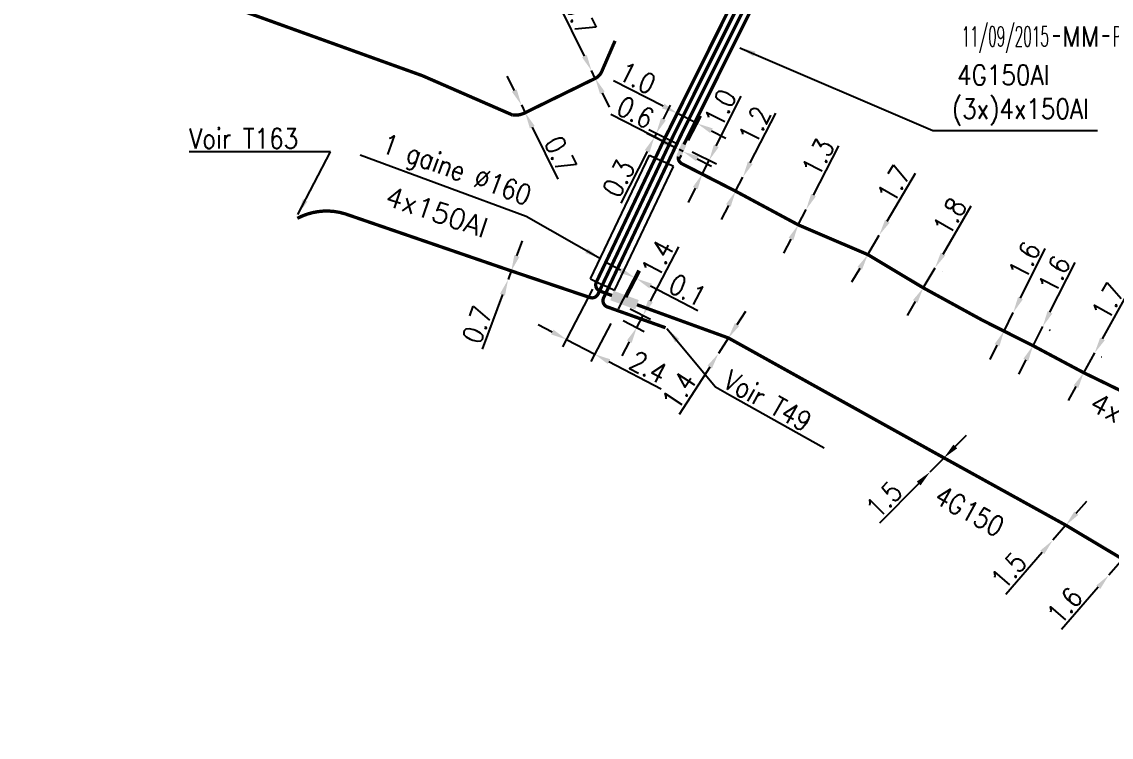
# Model space of a CAD drawing. Header units: millimetres. Extents: x 80000 to 81010, y 144000 to 145002.
# Drawn here: x 80369.8 to 80451.6, y 144681.4 to 144735.2 of the extents above; entities that cross this region are included whole.
import ezdxf
from ezdxf.enums import TextEntityAlignment as Align

# ---------------------------------------------------------------- set-up
doc = ezdxf.new("R2010")
doc.units = ezdxf.units.MM
doc.header["$PDMODE"] = 34
doc.linetypes.add('B_ST_AL', pattern=[2000, 1000, 1000])
doc.layers.get('0').update_dxf_attribs({"linetype": 'CONTINUOUS'})
doc.layers.get('Defpoints').update_dxf_attribs({"linetype": 'CONTINUOUS'})
for name, color, linetype in [('B_100', 3, 'CONTINUOUS'), ('B_110', 1, 'CONTINUOUS'), ('B_300', 7, 'CONTINUOUS'), ('B_400', 7, 'CONTINUOUS'), ('B_910', 7, 'CONTINUOUS')]:
    doc.layers.add(name, color=color, linetype=linetype)
doc.styles.add('M_ROMANS', font='ROMANS.shx', dxfattribs={"width": 0.75})
doc.styles.get("Standard").update_dxf_attribs({"font": 'romans.shx', "width": 0.85})
doc.dimstyles.get("Standard").update_dxf_attribs({"dimtxt": 1.5, "dimasz": 1.2, "dimexe": 0.625, "dimexo": 0.625, "dimgap": 0.25, "dimtad": 1, "dimdec": 1, "dimzin": 0, "dimdsep": 46, "dimtxsty": 'Standard', "dimcen": -0.5, "dimadec": 0, "dimazin": 0, "dimtfac": 1, "dimtdec": 1, "dimtmove": 0, "dimatfit": 3, "dimfxl": 0, "dimtolj": 1, "dimtzin": 0, "dimarcsym": 0})

# ---------------------------------------------------------------- blocks, each defined once
blk = doc.blocks.new('*D290')
at = {"layer": 'B_100', "color": 0, "linetype": 'Continuous', "lineweight": -2, "transparency": 16777216}
for p, q in [((80434.793, 144720.165), (80436.912, 144723.779)), ((80433.326, 144717.664), (80434.186, 144719.13)), ((80432.719, 144716.629), (80432.112, 144715.593))]:
    blk.add_line(p, q, dxfattribs=at)
at = {"layer": 'B_100', "color": 0, "linetype": 'Continuous', "transparency": 16777216}
for points in [[(80434.62, 144720.267), (80434.965, 144720.064), (80434.186, 144719.13)], [(80432.546, 144716.73), (80432.891, 144716.527), (80433.326, 144717.664)]]:
    blk.add_solid(points, dxfattribs=at)
at = {"layer": 'Defpoints', "color": 0, "linetype": 'Continuous', "transparency": 16777216}
for p in [(80434.186, 144719.13), (80434.186, 144719.13), (80433.326, 144717.664)]:
    blk.add_point(p, dxfattribs=at)
at = {"layer": 'B_100', "color": 0, "linetype": 'Continuous', "transparency": 16777216, "insert": (80435.293, 144722.996), "char_height": 1.5, "attachment_point": 5, "rotation": 59.6124}
blk.add_mtext('\\A1;1.7', dxfattribs=at)
blk = doc.blocks.new('*D291')
at = {"layer": 'B_100', "color": 0, "linetype": 'Continuous', "lineweight": -2, "transparency": 16777216}
for p, q in [((80438.982, 144717.709), (80441.101, 144721.323)), ((80437.492, 144715.169), (80438.375, 144716.674)), ((80438.909, 144716.361), (80438.914, 144716.358)), ((80436.885, 144714.134), (80436.278, 144713.099))]:
    blk.add_line(p, q, dxfattribs=at)
at = {"layer": 'B_100', "color": 0, "linetype": 'Continuous', "transparency": 16777216}
for points in [[(80438.809, 144717.81), (80439.154, 144717.608), (80438.375, 144716.674)], [(80436.713, 144714.235), (80437.058, 144714.033), (80437.492, 144715.169)]]:
    blk.add_solid(points, dxfattribs=at)
at = {"layer": 'Defpoints', "color": 0, "linetype": 'Continuous', "transparency": 16777216}
for p in [(80438.369, 144716.677), (80438.375, 144716.674), (80437.492, 144715.169)]:
    blk.add_point(p, dxfattribs=at)
at = {"layer": 'B_100', "color": 0, "linetype": 'Continuous', "transparency": 16777216, "insert": (80439.482, 144720.539), "char_height": 1.5, "attachment_point": 5, "rotation": 59.6124}
blk.add_mtext('\\A1;1.8', dxfattribs=at)
blk = doc.blocks.new('*D292')
at = {"layer": 'B_100', "color": 0, "linetype": 'Continuous', "lineweight": -2, "transparency": 16777216}
for p, q in [((80444.791, 144714.383), (80446.663, 144718.131)), ((80443.561, 144711.92), (80444.255, 144713.309)), ((80442.527, 144712.437), (80444.12, 144711.641)), ((80443.024, 144710.847), (80442.488, 144709.773))]:
    blk.add_line(p, q, dxfattribs=at)
at = {"layer": 'B_100', "color": 0, "linetype": 'Continuous', "transparency": 16777216}
for points in [[(80444.612, 144714.472), (80444.97, 144714.294), (80444.255, 144713.309)], [(80442.845, 144710.936), (80443.203, 144710.757), (80443.561, 144711.92)]]:
    blk.add_solid(points, dxfattribs=at)
at = {"layer": 'Defpoints', "color": 0, "linetype": 'Continuous', "transparency": 16777216}
for p in [(80444.255, 144713.309), (80444.255, 144713.309), (80441.967, 144712.716)]:
    blk.add_point(p, dxfattribs=at)
at = {"layer": 'B_100', "color": 0, "linetype": 'Continuous', "transparency": 16777216, "insert": (80445.101, 144717.24), "char_height": 1.5, "attachment_point": 5, "rotation": 63.45496}
blk.add_mtext('\\A1;1.6', dxfattribs=at)
blk = doc.blocks.new('*D293')
at = {"layer": 'B_100', "color": 0, "linetype": 'Continuous', "lineweight": -2, "transparency": 16777216}
for p, q in [((80447.011, 144713.326), (80448.907, 144717.062)), ((80445.739, 144710.82), (80446.468, 144712.256)), ((80446.955, 144712.009), (80447.025, 144711.973)), ((80445.196, 144709.75), (80444.653, 144708.68))]:
    blk.add_line(p, q, dxfattribs=at)
at = {"layer": 'B_100', "color": 0, "linetype": 'Continuous', "transparency": 16777216}
for points in [[(80446.832, 144713.417), (80447.189, 144713.236), (80446.468, 144712.256)], [(80445.017, 144709.841), (80445.374, 144709.66), (80445.739, 144710.82)]]:
    blk.add_solid(points, dxfattribs=at)
at = {"layer": 'Defpoints', "color": 0, "linetype": 'Continuous', "transparency": 16777216}
for p in [(80446.398, 144712.292), (80446.468, 144712.256), (80445.739, 144710.82)]:
    blk.add_point(p, dxfattribs=at)
at = {"layer": 'B_100', "color": 0, "linetype": 'Continuous', "transparency": 16777216, "insert": (80447.338, 144716.182), "char_height": 1.5, "attachment_point": 5, "rotation": 63.091}
blk.add_mtext('\\A1;1.6', dxfattribs=at)
blk = doc.blocks.new('*D294')
at = {"layer": 'B_100', "color": 0, "linetype": 'Continuous', "lineweight": -2, "transparency": 16777216}
for p, q in [((80450.953, 144711.323), (80452.985, 144714.986)), ((80449.547, 144708.79), (80450.371, 144710.274)), ((80450.885, 144709.989), (80450.917, 144709.971)), ((80448.965, 144707.74), (80448.383, 144706.691))]:
    blk.add_line(p, q, dxfattribs=at)
at = {"layer": 'B_100', "color": 0, "linetype": 'Continuous', "transparency": 16777216}
for points in [[(80450.778, 144711.42), (80451.128, 144711.226), (80450.371, 144710.274)], [(80448.79, 144707.837), (80449.14, 144707.643), (80449.547, 144708.79)]]:
    blk.add_solid(points, dxfattribs=at)
at = {"layer": 'Defpoints', "color": 0, "linetype": 'Continuous', "transparency": 16777216}
for p in [(80450.338, 144710.292), (80450.371, 144710.274), (80449.547, 144708.79)]:
    blk.add_point(p, dxfattribs=at)
at = {"layer": 'B_100', "color": 0, "linetype": 'Continuous', "transparency": 16777216, "insert": (80451.385, 144714.165), "char_height": 1.5, "attachment_point": 5, "rotation": 60.98041}
blk.add_mtext('\\A1;1.7', dxfattribs=at)
blk = doc.blocks.new('*D295')
at = {"layer": 'B_100', "color": 0, "linetype": 'Continuous', "lineweight": -2, "transparency": 16777216}
for p, q in [((80429.242, 144722.124), (80431.156, 144725.85)), ((80428.1, 144719.9), (80428.694, 144721.056)), ((80427.552, 144718.832), (80427.003, 144717.765))]:
    blk.add_line(p, q, dxfattribs=at)
at = {"layer": 'B_100', "color": 0, "linetype": 'Continuous', "transparency": 16777216}
for points in [[(80429.064, 144722.215), (80429.42, 144722.032), (80428.694, 144721.056)], [(80427.374, 144718.924), (80427.73, 144718.741), (80428.1, 144719.9)]]:
    blk.add_solid(points, dxfattribs=at)
at = {"layer": 'Defpoints', "color": 0, "linetype": 'Continuous', "transparency": 16777216}
for p in [(80428.694, 144721.056), (80428.694, 144721.056), (80428.1, 144719.9)]:
    blk.add_point(p, dxfattribs=at)
at = {"layer": 'B_100', "color": 0, "linetype": 'Continuous', "transparency": 16777216, "insert": (80429.584, 144724.977), "char_height": 1.5, "attachment_point": 5, "rotation": 62.81163}
blk.add_mtext('\\A1;1.3', dxfattribs=at)
blk = doc.blocks.new('*D296')
at = {"layer": 'B_300', "color": 0, "linetype": 'Continuous', "lineweight": -2, "transparency": 16777216}
for p, q in [((80418.074, 144726.11), (80414.01, 144728.184)), ((80419.427, 144726.121), (80419.427, 144726.121)), ((80419.442, 144725.411), (80419.143, 144725.564)), ((80419.292, 144725.117), (80419.158, 144724.855)), ((80420.511, 144724.866), (80421.58, 144724.32))]:
    blk.add_line(p, q, dxfattribs=at)
at = {"layer": 'B_300', "color": 0, "linetype": 'Continuous', "transparency": 16777216}
for points in [[(80418.165, 144726.288), (80417.983, 144725.931), (80419.143, 144725.564)], [(80420.602, 144725.044), (80420.42, 144724.688), (80419.442, 144725.411)]]:
    blk.add_solid(points, dxfattribs=at)
at = {"layer": 'Defpoints', "color": 0, "linetype": 'Continuous', "transparency": 16777216}
for p in [(80419.143, 144725.564), (80419.442, 144725.411), (80419.576, 144725.674)]:
    blk.add_point(p, dxfattribs=at)
at = {"layer": 'B_300', "color": 0, "linetype": 'Continuous', "transparency": 16777216, "insert": (80415.877, 144728.354), "char_height": 1.5, "attachment_point": 5, "rotation": 332.9581}
blk.add_mtext('\\A1;0.6', dxfattribs=at)
blk = doc.blocks.new('*D297')
at = {"layer": 'B_100', "color": 0, "linetype": 'Continuous', "lineweight": -2, "transparency": 16777216}
for p, q in [((80421.945, 144725.834), (80423.815, 144729.583)), ((80420.135, 144725.395), (80421.969, 144724.481)), ((80420.897, 144723.73), (80421.41, 144724.76)), ((80419.622, 144724.366), (80421.456, 144723.452)), ((80420.361, 144722.657), (80419.826, 144721.583))]:
    blk.add_line(p, q, dxfattribs=at)
at = {"layer": 'B_100', "color": 0, "linetype": 'Continuous', "transparency": 16777216}
for points in [[(80421.766, 144725.923), (80422.124, 144725.744), (80421.41, 144724.76)], [(80420.182, 144722.746), (80420.54, 144722.567), (80420.897, 144723.73)]]:
    blk.add_solid(points, dxfattribs=at)
at = {"layer": 'Defpoints', "color": 0, "linetype": 'Continuous', "transparency": 16777216}
for p in [(80419.576, 144725.674), (80419.063, 144724.645), (80421.41, 144724.76)]:
    blk.add_point(p, dxfattribs=at)
at = {"layer": 'B_100', "color": 0, "linetype": 'Continuous', "transparency": 16777216, "insert": (80422.253, 144728.691), "char_height": 1.5, "attachment_point": 5, "rotation": 63.49841}
blk.add_mtext('\\A1;1.0', dxfattribs=at)
blk = doc.blocks.new('*D298')
at = {"layer": 'B_100', "color": 0, "linetype": 'Continuous', "lineweight": -2, "transparency": 16777216}
for p, q in [((80424.494, 144724.562), (80426.408, 144728.289)), ((80423.398, 144722.428), (80423.946, 144723.495)), ((80422.849, 144721.36), (80422.301, 144720.293))]:
    blk.add_line(p, q, dxfattribs=at)
at = {"layer": 'B_100', "color": 0, "linetype": 'Continuous', "transparency": 16777216}
for points in [[(80424.316, 144724.654), (80424.672, 144724.471), (80423.946, 144723.495)], [(80422.672, 144721.452), (80423.027, 144721.269), (80423.398, 144722.428)]]:
    blk.add_solid(points, dxfattribs=at)
at = {"layer": 'Defpoints', "color": 0, "linetype": 'Continuous', "transparency": 16777216}
for p in [(80423.946, 144723.495), (80423.946, 144723.495), (80423.398, 144722.428)]:
    blk.add_point(p, dxfattribs=at)
at = {"layer": 'B_100', "color": 0, "linetype": 'Continuous', "transparency": 16777216, "insert": (80424.836, 144727.416), "char_height": 1.5, "attachment_point": 5, "rotation": 62.81163}
blk.add_mtext('\\A1;1.2', dxfattribs=at)
blk = doc.blocks.new('*D299')
at = {"layer": 'B_100', "color": 0, "linetype": 'Continuous', "lineweight": -2, "transparency": 16777216}
for p, q in [((80412.038, 144732.572), (80410.115, 144736.497)), ((80412.851, 144730.91), (80412.565, 144731.494)), ((80413.379, 144729.832), (80413.907, 144728.755))]:
    blk.add_line(p, q, dxfattribs=at)
at = {"layer": 'B_100', "color": 0, "linetype": 'Continuous', "transparency": 16777216}
for points in [[(80412.217, 144732.66), (80411.858, 144732.484), (80412.565, 144731.494)], [(80413.559, 144729.92), (80413.199, 144729.745), (80412.851, 144730.91)]]:
    blk.add_solid(points, dxfattribs=at)
at = {"layer": 'Defpoints', "color": 0, "linetype": 'Continuous', "transparency": 16777216}
for p in [(80412.565, 144731.494), (80412.565, 144731.494), (80412.851, 144730.91)]:
    blk.add_point(p, dxfattribs=at)
at = {"layer": 'B_100', "color": 0, "linetype": 'Continuous', "transparency": 16777216, "insert": (80411.71, 144735.513), "char_height": 1.5, "attachment_point": 5, "rotation": 296.094}
blk.add_mtext('\\A1;0.7', dxfattribs=at)
blk = doc.blocks.new('*D300')
at = {"layer": 'B_100', "color": 0, "linetype": 'Continuous', "lineweight": -2, "transparency": 16777216}
for p, q in [((80406.77, 144729.992), (80406.242, 144731.069)), ((80407.298, 144728.914), (80407.584, 144728.33)), ((80408.111, 144727.253), (80410.034, 144723.327))]:
    blk.add_line(p, q, dxfattribs=at)
at = {"layer": 'B_100', "color": 0, "linetype": 'Continuous', "transparency": 16777216}
for points in [[(80406.949, 144730.08), (80406.59, 144729.904), (80407.298, 144728.914)], [(80408.291, 144727.341), (80407.932, 144727.165), (80407.584, 144728.33)]]:
    blk.add_solid(points, dxfattribs=at)
at = {"layer": 'Defpoints', "color": 0, "linetype": 'Continuous', "transparency": 16777216}
for p in [(80407.298, 144728.914), (80407.584, 144728.33), (80407.584, 144728.33)]:
    blk.add_point(p, dxfattribs=at)
at = {"layer": 'B_100', "color": 0, "linetype": 'Continuous', "transparency": 16777216, "insert": (80410.235, 144725.191), "char_height": 1.5, "attachment_point": 5, "rotation": 296.094}
blk.add_mtext('\\A1;0.7', dxfattribs=at)
blk = doc.blocks.new('*D594')
at = {"layer": 'B_100', "color": 0, "linetype": 'Continuous', "lineweight": -2, "transparency": 16777216}
for p, q in [((80406.958, 144717.562), (80407.375, 144718.688)), ((80406.541, 144716.437), (80406.298, 144715.781)), ((80405.881, 144714.656), (80404.362, 144710.557))]:
    blk.add_line(p, q, dxfattribs=at)
at = {"layer": 'B_100', "color": 0, "linetype": 'Continuous', "transparency": 16777216}
for points in [[(80406.771, 144717.632), (80407.146, 144717.493), (80406.541, 144716.437)], [(80405.693, 144714.725), (80406.068, 144714.586), (80406.298, 144715.781)]]:
    blk.add_solid(points, dxfattribs=at)
at = {"layer": 'Defpoints', "color": 0, "linetype": 'Continuous', "transparency": 16777216}
for p in [(80406.541, 144716.437), (80406.298, 144715.781), (80406.298, 144715.781)]:
    blk.add_point(p, dxfattribs=at)
at = {"layer": 'B_100', "color": 0, "linetype": 'Continuous', "transparency": 16777216, "insert": (80403.975, 144712.391), "char_height": 1.5, "attachment_point": 5, "rotation": 69.66438}
blk.add_mtext('\\A1;0.7', dxfattribs=at)
blk = doc.blocks.new('*D595')
at = {"layer": 'B_300', "color": 0, "linetype": 'Continuous', "lineweight": -2, "transparency": 16777216}
for p, q in [((80417.968, 144727.833), (80418.51, 144728.904)), ((80419.018, 144725.956), (80416.868, 144727.045)), ((80418.883, 144725.689), (80416.733, 144726.777)), ((80417.426, 144726.763), (80417.29, 144726.495)), ((80416.748, 144725.425), (80414.773, 144721.525))]:
    blk.add_line(p, q, dxfattribs=at)
at = {"layer": 'B_300', "color": 0, "linetype": 'Continuous', "transparency": 16777216}
for points in [[(80417.789, 144727.924), (80418.146, 144727.743), (80417.426, 144726.763)], [(80416.57, 144725.515), (80416.927, 144725.334), (80417.29, 144726.495)]]:
    blk.add_solid(points, dxfattribs=at)
at = {"layer": 'Defpoints', "color": 0, "linetype": 'Continuous', "transparency": 16777216}
for p in [(80417.426, 144726.763), (80419.44, 144725.406), (80419.576, 144725.674)]:
    blk.add_point(p, dxfattribs=at)
at = {"layer": 'B_300', "color": 0, "linetype": 'Continuous', "transparency": 16777216, "insert": (80414.598, 144723.391), "char_height": 1.5, "attachment_point": 5, "rotation": 63.14539}
blk.add_mtext('\\A1;0.3', dxfattribs=at)
blk = doc.blocks.new('B_300_03')
at = {"color": 0, "linetype": 'Continuous'}
blk.add_solid([(-1, 0.75), (-1, 0), (1, 0.75), (1, 0)], dxfattribs=at)
at = {"color": 0, "linetype": 'Continuous', "style": 'M_ROMANS', "width": 0.75, "flags": 3}
for tag, p in [('DEF_LEG', (0, -4.25)), ('DEF_COUP', (0, -6.75)), ('DEF_TYPE', (0, -9.25))]:
    blk.add_attdef(tag, text='', height=1.2, dxfattribs=at).set_placement(p, align=Align.MIDDLE)
blk = doc.blocks.new('*D132')
at = {"layer": 'B_300', "color": 0, "linetype": 'Continuous', "lineweight": -2, "transparency": 16777216}
for p, q in [((80416.993, 144714.161), (80419.129, 144718.259)), ((80415.471, 144713.601), (80416.992, 144712.808)), ((80415.963, 144712.185), (80416.438, 144713.097)), ((80414.952, 144712.712), (80416.517, 144711.896)), ((80415.408, 144711.121), (80414.853, 144710.057))]:
    blk.add_line(p, q, dxfattribs=at)
at = {"layer": 'B_300', "color": 0, "linetype": 'Continuous', "transparency": 16777216}
for points in [[(80416.815, 144714.254), (80417.17, 144714.069), (80416.438, 144713.097)], [(80415.23, 144711.214), (80415.585, 144711.029), (80415.963, 144712.185)]]:
    blk.add_solid(points, dxfattribs=at)
at = {"layer": 'Defpoints', "color": 0, "linetype": 'Continuous', "transparency": 16777216}
for p in [(80414.917, 144713.89), (80414.398, 144713.001), (80415.963, 144712.185)]:
    blk.add_point(p, dxfattribs=at)
at = {"layer": 'B_300', "color": 0, "linetype": 'Continuous', "transparency": 16777216, "insert": (80417.538, 144717.369), "char_height": 1.5, "attachment_point": 5, "rotation": 62.46265}
blk.add_mtext('\\A1;1.4', dxfattribs=at)
blk = doc.blocks.new('*D133')
at = {"layer": 'B_110', "color": 0, "linetype": 'Continuous', "lineweight": -2, "transparency": 16777216}
for p, q in [((80412.653, 144715.063), (80410.395, 144710.732)), ((80409.62, 144711.841), (80408.556, 144712.396)), ((80414.014, 144712.481), (80412.523, 144709.623)), ((80410.684, 144711.287), (80412.812, 144710.177)), ((80413.876, 144709.622), (80417.806, 144707.573))]:
    blk.add_line(p, q, dxfattribs=at)
at = {"layer": 'B_110', "color": 0, "linetype": 'Continuous', "transparency": 16777216}
for points in [[(80409.713, 144712.019), (80409.528, 144711.664), (80410.684, 144711.287)], [(80413.969, 144709.8), (80413.784, 144709.445), (80412.812, 144710.177)]]:
    blk.add_solid(points, dxfattribs=at)
at = {"layer": 'Defpoints', "color": 0, "linetype": 'Continuous', "transparency": 16777216}
for p in [(80412.942, 144715.617), (80414.303, 144713.036), (80410.684, 144711.287)]:
    blk.add_point(p, dxfattribs=at)
at = {"layer": 'B_110', "color": 0, "linetype": 'Continuous', "transparency": 16777216, "insert": (80416.836, 144709.207), "char_height": 1.5, "attachment_point": 5, "rotation": 332.46265}
blk.add_mtext('\\A1;2.4', dxfattribs=at)
blk = doc.blocks.new('*D134')
at = {"layer": 'B_300', "color": 0, "linetype": 'Continuous', "lineweight": -2, "transparency": 16777216}
for p, q in [((80414.748, 144716.484), (80413.683, 144717.039)), ((80414.592, 144713.59), (80416.101, 144716.483)), ((80415.206, 144714.444), (80416.233, 144716.414)), ((80415.812, 144715.929), (80415.944, 144715.86)), ((80417.008, 144715.305), (80420.561, 144713.453))]:
    blk.add_line(p, q, dxfattribs=at)
at = {"layer": 'B_300', "color": 0, "linetype": 'Continuous', "transparency": 16777216}
for points in [[(80414.84, 144716.661), (80414.655, 144716.307), (80415.812, 144715.929)], [(80417.1, 144715.483), (80416.916, 144715.128), (80415.944, 144715.86)]]:
    blk.add_solid(points, dxfattribs=at)
at = {"layer": 'Defpoints', "color": 0, "linetype": 'Continuous', "transparency": 16777216}
for p in [(80415.944, 144715.86), (80414.917, 144713.89), (80414.303, 144713.036)]:
    blk.add_point(p, dxfattribs=at)
at = {"layer": 'B_300', "color": 0, "linetype": 'Continuous', "transparency": 16777216, "insert": (80419.779, 144714.988), "char_height": 1.5, "attachment_point": 5, "rotation": 332.46265}
blk.add_mtext('\\A1;0.1', dxfattribs=at)
blk = doc.blocks.new('*D135')
at = {"layer": 'B_110', "color": 0, "linetype": 'Continuous', "lineweight": -2, "transparency": 16777216}
for p, q in [((80423.503, 144712.409), (80424.152, 144713.419)), ((80422.855, 144711.399), (80422.098, 144710.221)), ((80421.45, 144709.212), (80419.153, 144705.636))]:
    blk.add_line(p, q, dxfattribs=at)
at = {"layer": 'B_110', "color": 0, "linetype": 'Continuous', "transparency": 16777216}
for points in [[(80423.335, 144712.517), (80423.671, 144712.301), (80422.855, 144711.399)], [(80421.281, 144709.32), (80421.618, 144709.104), (80422.098, 144710.221)]]:
    blk.add_solid(points, dxfattribs=at)
at = {"layer": 'Defpoints', "color": 0, "linetype": 'Continuous', "transparency": 16777216}
for p in [(80422.855, 144711.399), (80422.098, 144710.221), (80422.098, 144710.221)]:
    blk.add_point(p, dxfattribs=at)
at = {"layer": 'B_110', "color": 0, "linetype": 'Continuous', "transparency": 16777216, "insert": (80419.136, 144707.459), "char_height": 1.5, "attachment_point": 5, "rotation": 57.28998}
blk.add_mtext('\\A1;1.4', dxfattribs=at)
blk = doc.blocks.new('*D136')
at = {"layer": 'B_110', "color": 0, "linetype": 'Continuous', "lineweight": -2, "transparency": 16777216}
for p, q in [((80439.895, 144703.24), (80440.739, 144704.093)), ((80439.051, 144702.387), (80437.996, 144701.321)), ((80437.152, 144700.468), (80434.205, 144697.49))]:
    blk.add_line(p, q, dxfattribs=at)
at = {"layer": 'B_110', "color": 0, "linetype": 'Continuous', "transparency": 16777216}
for points in [[(80439.753, 144703.381), (80440.037, 144703.1), (80439.051, 144702.387)], [(80437.01, 144700.609), (80437.294, 144700.327), (80437.996, 144701.321)]]:
    blk.add_solid(points, dxfattribs=at)
at = {"layer": 'Defpoints', "color": 0, "linetype": 'Continuous', "transparency": 16777216}
for p in [(80439.051, 144702.387), (80437.996, 144701.321), (80437.996, 144701.321)]:
    blk.add_point(p, dxfattribs=at)
at = {"layer": 'B_110', "color": 0, "linetype": 'Continuous', "transparency": 16777216, "insert": (80434.546, 144699.256), "char_height": 1.5, "attachment_point": 5, "rotation": 45.29952}
blk.add_mtext('\\A1;1.5', dxfattribs=at)
blk = doc.blocks.new('*D137')
at = {"layer": 'B_110', "color": 0, "linetype": 'Continuous', "lineweight": -2, "transparency": 16777216}
for p, q in [((80448.992, 144698.232), (80449.779, 144699.138)), ((80448.205, 144697.326), (80447.222, 144696.194)), ((80446.435, 144695.288), (80443.687, 144692.126))]:
    blk.add_line(p, q, dxfattribs=at)
at = {"layer": 'B_110', "color": 0, "linetype": 'Continuous', "transparency": 16777216}
for points in [[(80448.841, 144698.363), (80449.143, 144698.101), (80448.205, 144697.326)], [(80446.284, 144695.419), (80446.586, 144695.157), (80447.222, 144696.194)]]:
    blk.add_solid(points, dxfattribs=at)
at = {"layer": 'Defpoints', "color": 0, "linetype": 'Continuous', "transparency": 16777216}
for p in [(80448.205, 144697.326), (80447.222, 144696.194), (80447.222, 144696.194)]:
    blk.add_point(p, dxfattribs=at)
at = {"layer": 'B_110', "color": 0, "linetype": 'Continuous', "transparency": 16777216, "insert": (80443.913, 144693.91), "char_height": 1.5, "attachment_point": 5, "rotation": 49.01764}
blk.add_mtext('\\A1;1.5', dxfattribs=at)
blk = doc.blocks.new('*D138')
at = {"layer": 'B_110', "color": 0, "linetype": 'Continuous', "lineweight": -2, "transparency": 16777216}
for p, q in [((80453.263, 144695.681), (80454.05, 144696.587)), ((80452.476, 144694.775), (80451.426, 144693.568)), ((80450.638, 144692.662), (80447.89, 144689.501))]:
    blk.add_line(p, q, dxfattribs=at)
at = {"layer": 'B_110', "color": 0, "linetype": 'Continuous', "transparency": 16777216}
for points in [[(80453.112, 144695.812), (80453.414, 144695.55), (80452.476, 144694.775)], [(80450.487, 144692.794), (80450.789, 144692.531), (80451.426, 144693.568)]]:
    blk.add_solid(points, dxfattribs=at)
at = {"layer": 'Defpoints', "color": 0, "linetype": 'Continuous', "transparency": 16777216}
for p in [(80452.476, 144694.775), (80451.426, 144693.568), (80451.426, 144693.568)]:
    blk.add_point(p, dxfattribs=at)
at = {"layer": 'B_110', "color": 0, "linetype": 'Continuous', "transparency": 16777216, "insert": (80448.116, 144691.285), "char_height": 1.5, "attachment_point": 5, "rotation": 48.9958}
blk.add_mtext('\\A1;1.6', dxfattribs=at)
blk = doc.blocks.new('*D143')
at = {"layer": 'B_110', "color": 0, "linetype": 'Continuous', "lineweight": -2, "transparency": 16777216}
for p, q in [((80417.956, 144728.824), (80414.225, 144730.729)), ((80418.368, 144726.992), (80419.309, 144728.836)), ((80420.517, 144727.517), (80419.025, 144728.279)), ((80419.86, 144726.231), (80420.801, 144728.074)), ((80421.586, 144726.972), (80422.655, 144726.426))]:
    blk.add_line(p, q, dxfattribs=at)
at = {"layer": 'B_110', "color": 0, "linetype": 'Continuous', "transparency": 16777216}
for points in [[(80418.047, 144729.003), (80417.865, 144728.646), (80419.025, 144728.279)], [(80421.677, 144727.15), (80421.495, 144726.794), (80420.517, 144727.517)]]:
    blk.add_solid(points, dxfattribs=at)
at = {"layer": 'Defpoints', "color": 0, "linetype": 'Continuous', "transparency": 16777216}
for p in [(80420.517, 144727.517), (80418.084, 144726.436), (80419.576, 144725.674)]:
    blk.add_point(p, dxfattribs=at)
at = {"layer": 'B_110', "color": 0, "linetype": 'Continuous', "transparency": 16777216, "insert": (80416.011, 144730.94), "char_height": 1.5, "attachment_point": 5, "rotation": 332.9581}
blk.add_mtext('\\A1;1.0', dxfattribs=at)
blk = doc.blocks.new('GIS_MODF')
at = {"color": 0, "linetype": 'Continuous', "flags": 128}
for points in [[(-2.176, -0.014), (-1.676, -0.014)], [(1.519, -0.014), (2.019, -0.014)]]:
    blk.add_lwpolyline(points, dxfattribs=at)
at = {"color": 0, "linetype": 'Continuous', "width": 0.5}
blk.add_attdef('DATE', text='', height=1.5, dxfattribs=at).set_placement((-2.502, -0.798), align=Align.RIGHT)
at = {"color": 0, "linetype": 'Continuous', "width": 1.771291}
blk.add_attdef('USER', text='', height=1.5, dxfattribs=at).set_placement((-1.507, -0.798), (1.276, -0.798), align=Align.FIT)
at = {"color": 0, "linetype": 'Continuous', "width": 0.5}
blk.add_attdef('DESC', (2.289, -0.798), '', height=1.5, dxfattribs=at)

msp = doc.modelspace()

# ---------------------------------------------------------------- linework, layer by layer
at = {"layer": 'B_100', "linetype": 'B_ST_AL', "const_width": 0.25, "flags": 128}
for points in [[(80432.252, 144762.284), (80430.831, 144761.813, 0.358519), (80430.492, 144761.275), (80430.748, 144759.258), (80430.782, 144758.435, -0.078011), (80430.468, 144756.129), (80429.931, 144754.338), (80428.659, 144750.627), (80427.513, 144747.199), (80425.214, 144740.469), (80424.301, 144737.791), (80418.815, 144726.808), (80413.059, 144714.699, -0.380189), (80412.447, 144714.44), (80406.541, 144716.437), (80394.057, 144720.729, 0.200322), (80390.47, 144720.391)], [(80432.41, 144761.809), (80431.379, 144761.468, 0.358519), (80431.04, 144760.93), (80431.247, 144759.3), (80431.247, 144759.3), (80431.281, 144758.45, -0.078172), (80430.946, 144755.986), (80430.407, 144754.185), (80429.133, 144750.466), (80427.987, 144747.039), (80425.687, 144740.307), (80424.764, 144737.598), (80419.266, 144726.593), (80413.479, 144714.416, 0.443841), (80413.762, 144713.731), (80418.13, 144712.168)], [(80432.567, 144761.335), (80431.927, 144761.122, 0.358519), (80431.588, 144760.585), (80431.746, 144759.342), (80431.781, 144758.465, -0.078319), (80431.425, 144755.842), (80430.883, 144754.032), (80429.607, 144750.306), (80428.461, 144746.879), (80426.16, 144740.145), (80425.226, 144737.404), (80419.509, 144725.94), (80419.509, 144725.94)], [(80351.698, 144749.816), (80351.559, 144749.19, 0.294907), (80351.907, 144748.252), (80356.237, 144746.826), (80399.87, 144731.106), (80406.634, 144728.156, 0.153796), (80407.584, 144728.33), (80412.851, 144730.91, 0.177511), (80413.333, 144731.413), (80414.336, 144733.73)]]:
    msp.add_lwpolyline(points, format="xyb", dxfattribs=at)
at = {"layer": 'B_100', "linetype": 'B_ST_AL', "flags": 128}
msp.add_lwpolyline([(80491.134, 144687.972, 0, 0, 0), (80491.134, 144687.972, 0, 0, 0), (80491.134, 144687.972, 0, 0, -0.27427), (80490.823, 144688.766, 0, 0, -0.054581), (80491.081, 144689.407, 0, 0, 0), (80493.502, 144694.28, 0, 0, 0), (80496.105, 144699.066, 0, 0, 0), (80496.241, 144699.343, 0, 0, 0), (80496.298, 144699.964, 0, 0, 0), (80496.185, 144700.398, 0, 0, 0), (80495.921, 144700.982, 0, 0, 0), (80488.402, 144708.173, 0, 0, 0), (80488.402, 144708.173, 0, 0, 0), (80487.69, 144706.761, 0, 0, 0), (80487.259, 144706.407, 0, 0, 0), (80485.595, 144705.518, 0, 0, 0), (80475.62, 144703.53, 0.25, 0.25, 0), (80475.62, 144703.53, 0.25, 0.25, 0), (80469.533, 144702.346, 0.25, 0.25, 0), (80465.11, 144701.678, 0.25, 0.25, 0), (80464.313, 144701.605, 0.25, 0.25, 0), (80449.547, 144708.79, 0.25, 0.25, 0), (80445.739, 144710.82, 0.25, 0.25, 0), (80441.967, 144712.716, 0.25, 0.25, 0), (80437.492, 144715.169, 0.25, 0.25, 0), (80433.326, 144717.664, 0.25, 0.25, 0), (80428.1, 144719.9, 0.25, 0.25, 0), (80423.398, 144722.428, 0.25, 0.25, 0), (80419.359, 144724.493, 0.25, 0.25, -0.332281), (80419.095, 144725.031, 0, 0, 0)], format="xyseb", dxfattribs=at)
at = {"layer": 'B_110', "linetype": 'B_ST_AL', "const_width": 0.25, "flags": 128}
for points in [[(80414.107, 144714.588), (80413.213, 144714.917, -0.441123), (80412.934, 144715.601), (80418.084, 144726.436), (80418.368, 144726.992), (80423.839, 144737.984), (80425.832, 144743.835), (80427.044, 144747.371), (80427.325, 144748.186), (80428.18, 144750.786), (80429.332, 144754.08), (80429.985, 144756.26), (80430.355, 144758.187, 0.079209), (80430.36, 144758.344), (80430.201, 144759.598, -0.358519), (80430.54, 144760.136), (80432.724, 144760.86)], [(80463.729, 144681.52), (80459.291, 144691.028, 0.162473), (80459.074, 144691.257), (80458.909, 144691.345), (80452.476, 144694.775), (80448.205, 144697.326), (80439.051, 144702.387), (80422.855, 144711.399), (80415.983, 144713.897)]]:
    msp.add_lwpolyline(points, format="xyb", dxfattribs=at)
at = {"layer": 'B_400', "color": 7, "linetype": 'CONTINUOUS'}
for p, q in [((80412.491, 144715.832), (80416.918, 144725.148)), ((80416.918, 144725.148), (80417.822, 144724.719)), ((80418.725, 144724.289), (80417.822, 144724.719)), ((80414.297, 144714.974), (80418.725, 144724.289)), ((80412.491, 144715.832), (80413.394, 144715.403)), ((80414.297, 144714.974), (80413.394, 144715.403))]:
    msp.add_line(p, q, dxfattribs=at)

# ---------------------------------------------------------------- block references
at = {"layer": 'B_300', "linetype": 'ByBlock', "xscale": 0.4999999999983203, "yscale": 0.4999999999983203, "zscale": 0.4999999999983203, "rotation": 246.5968123236917}
msp.add_blockref('B_300_03', (80419.143, 144725.564), dxfattribs=at)
at = {"layer": 'B_300', "rotation": 339.792611457581}
msp.add_blockref('B_300_03', (80414.917, 144713.89), dxfattribs=at)
at = {"layer": 'B_910'}
ref = msp.add_blockref('GIS_MODF', (80449.434, 144734.114), dxfattribs=at)
ref.add_attrib('DATE', '11/09/2015', dxfattribs={"layer": '0', "color": 0, "linetype": 'Continuous', "height": 1.5, "width": 0.5}).set_placement((80446.932, 144733.316), align=Align.RIGHT)
ref.add_attrib('USER', 'MM', dxfattribs={"layer": '0', "color": 0, "linetype": 'Continuous', "height": 1.5, "width": 0.885646}).set_placement((80447.927, 144733.316), (80450.71, 144733.316), align=Align.FIT)
ref.add_attrib('DESC', 'Pose 4G150AL-Rue du Marche Au Jambon-CR301155', (80451.723, 144733.316), dxfattribs={"layer": '0', "color": 0, "linetype": 'Continuous', "height": 1.5, "width": 0.5})

# ---------------------------------------------------------------- texts
at = {"layer": 'B_100', "linetype": 'Continuous'}
for rotation, p in [(341.376, (80400.936, 144720.877)), (332.57457, (80453.72, 144704.886))]:
    msp.add_text('4x150Al', height=1.5, rotation=rotation, dxfattribs=at).set_placement(p, align=Align.MIDDLE)
at = {"layer": 'B_100', "linetype": 'Continuous', "char_height": 1.5, "attachment_point": 4}
for s, insert in [('\\A1;(3x)4x150Al', (80439.654, 144728.378)), ('\\A1;Voir T163', (80382.335, 144726.384))]:
    msp.add_mtext(s, dxfattribs=dict(at, insert=insert))
at = {"layer": 'B_100', "linetype": 'Continuous', "insert": (80422.707, 144708.407), "char_height": 1.5, "attachment_point": 4, "rotation": 330.75813}
msp.add_mtext('\\A1;Voir T49', dxfattribs=at)
at = {"layer": 'B_110', "linetype": 'Continuous', "width": 0.85}
msp.add_text('4G150Al', height=1.5, dxfattribs=at).set_placement((80440.03, 144730.411))
msp.add_text('4G150', height=1.5, rotation=330.93732, dxfattribs=at).set_placement((80438.196, 144699.073))
at = {"layer": 'B_400', "linetype": 'Continuous', "insert": (80407.519, 144720.86), "char_height": 1.5, "attachment_point": 9, "rotation": 339.79261}
msp.add_mtext('\\A1;1 gaine %%C160', dxfattribs=at)

# ---------------------------------------------------------------- dimensions: what is measured, and where the dimension line sits
at = {"layer": 'B_100', "linetype": 'Continuous'}
for base, p1, p2, angle, text, picture, middle in [((80412.565, 144731.494), (80412.851, 144730.91), (80412.565, 144731.494), 116.094, '0.7', '*D299', (80411.71, 144735.513)), ((80428.694, 144721.056), (80428.1, 144719.9), (80428.694, 144721.056), 62.81163, '1.3', '*D295', (80429.584, 144724.977)), ((80434.186, 144719.13), (80433.326, 144717.664), (80434.186, 144719.13), 59.6124, '1.7', '*D290', (80435.293, 144722.996)), ((80438.375, 144716.674), (80437.492, 144715.169), (80438.369, 144716.677), 59.6124, '1.8', '*D291', (80439.482, 144720.539)), ((80444.255, 144713.309), (80441.967, 144712.716), (80444.255, 144713.309), 63.45496, '1.6', '*D292', (80445.101, 144717.24)), ((80446.468, 144712.256), (80445.739, 144710.82), (80446.398, 144712.292), 63.091, '1.6', '*D293', (80447.338, 144716.182))]:
    dim = msp.add_linear_dim(base=base, p1=p1, p2=p2, angle=angle, text=text, dimstyle='Standard', dxfattribs=at)
    dim.commit()
    dim.dimension.update_dxf_attribs({"geometry": picture, "text_midpoint": middle})
for base, p1, p2, angle, picture, middle in [((80407.584, 144728.33), (80407.298, 144728.914), (80407.584, 144728.33), 116.094, '*D300', (80410.235, 144725.191)), ((80450.371, 144710.274), (80449.547, 144708.79), (80450.338, 144710.292), 60.98041, '*D294', (80451.385, 144714.165))]:
    dim = msp.add_linear_dim(base=base, p1=p1, p2=p2, angle=angle, dimstyle='Standard', dxfattribs=at)
    dim.commit()
    dim.dimension.update_dxf_attribs({"geometry": picture, "text_midpoint": middle})
for base, p1, p2, angle, text, picture, middle in [((80421.41, 144724.76), (80419.063, 144724.645), (80419.576, 144725.674), 63.49841, '1.0', '*D297', (80423.148, 144728.245)), ((80423.946, 144723.495), (80423.398, 144722.428), (80423.946, 144723.495), 62.81163, '1.2', '*D298', (80425.726, 144726.959))]:
    dim = msp.add_linear_dim(base=base, p1=p1, p2=p2, angle=angle, text=text, dimstyle='Standard', dxfattribs=at)
    dim.commit()
    dim.dimension.update_dxf_attribs({"geometry": picture, "text_midpoint": middle, "dimtype": 160})
dim = msp.add_aligned_dim(p1=(80406.541, 144716.437), p2=(80406.298, 144715.781), distance=0, dimstyle='Standard', dxfattribs=at)
dim.commit()
dim.dimension.update_dxf_attribs({"geometry": '*D594', "text_midpoint": (80403.975, 144712.391)})
at = {"layer": 'B_110', "linetype": 'Continuous'}
dim = msp.add_linear_dim(base=(80420.517, 144727.517), p1=(80418.084, 144726.436), p2=(80419.576, 144725.674), angle=152.9581, text='1.0', dimstyle='Standard', override={"dimfxl": 1.25}, dxfattribs=at)
dim.commit()
dim.dimension.update_dxf_attribs({"geometry": '*D143', "text_midpoint": (80415.556, 144730.05), "dimtype": 160})
for base, p1, p2, angle, picture, middle in [((80410.684, 144711.287), (80414.303, 144713.036), (80412.942, 144715.617), 152.46265, '*D133', (80416.373, 144708.32)), ((80422.098, 144710.221), (80422.855, 144711.399), (80422.098, 144710.221), 57.28998, '*D135', (80419.977, 144706.919)), ((80437.996, 144701.321), (80439.051, 144702.387), (80437.996, 144701.321), 45.29952, '*D136', (80435.256, 144698.553)), ((80447.222, 144696.194), (80448.205, 144697.326), (80447.222, 144696.194), 49.01764, '*D137', (80444.667, 144693.254)), ((80451.426, 144693.568), (80452.476, 144694.775), (80451.426, 144693.568), 48.9958, '*D138', (80448.87, 144690.629))]:
    dim = msp.add_linear_dim(base=base, p1=p1, p2=p2, angle=angle, dimstyle='Standard', override={"dimfxl": 1.25}, dxfattribs=at)
    dim.commit()
    dim.dimension.update_dxf_attribs({"geometry": picture, "text_midpoint": middle, "dimtype": 160})
at = {"layer": 'B_300', "linetype": 'Continuous'}
dim = msp.add_linear_dim(base=(80419.442, 144725.411), p1=(80419.143, 144725.564), p2=(80419.576, 144725.674), angle=332.9581, text='0.6', dimstyle='Standard', dxfattribs=at)
dim.commit()
dim.dimension.update_dxf_attribs({"geometry": '*D296', "text_midpoint": (80415.422, 144727.463), "dimtype": 160})
dim = msp.add_linear_dim(base=(80417.426, 144726.763), p1=(80419.44, 144725.406), p2=(80419.576, 144725.674), angle=63.14539, dimstyle='Standard', dxfattribs=at)
dim.commit()
dim.dimension.update_dxf_attribs({"geometry": '*D595', "text_midpoint": (80415.49, 144722.939), "dimtype": 161})
for base, p1, p2, angle, text, picture, middle in [((80415.963, 144712.185), (80414.917, 144713.89), (80414.398, 144713.001), 62.46265, '1.4', '*D132', (80418.424, 144716.907)), ((80415.944, 144715.86), (80414.303, 144713.036), (80414.917, 144713.89), 152.46265, '0.1', '*D134', (80419.317, 144714.102))]:
    dim = msp.add_linear_dim(base=base, p1=p1, p2=p2, angle=angle, text=text, dimstyle='Standard', override={"dimfxl": 1.25}, dxfattribs=at)
    dim.commit()
    dim.dimension.update_dxf_attribs({"geometry": picture, "text_midpoint": middle, "dimtype": 160})

# ---------------------------------------------------------------- leaders
at = {"layer": 'B_100', "linetype": 'Continuous', "annotation_type": 0, "has_hookline": 1, "hookline_direction": 0, "text_width": 10.929}
msp.add_leader([(80423.706, 144733.212), (80438.204, 144726.985), (80439.404, 144726.985)], dimstyle='Standard', override={"dimfxl": 1.25}, dxfattribs=at)
at = {"layer": 'B_100', "linetype": 'Continuous', "annotation_type": 0, "has_hookline": 1, "hookline_direction": 1, "text_width": 9.168}
msp.add_leader([(80390.503, 144720.669), (80392.953, 144725.384), (80391.753, 144725.384)], dimstyle='Standard', dxfattribs=at)
at = {"layer": 'B_100', "linetype": 'Continuous', "annotation_type": 0, "has_hookline": 1, "hookline_direction": 0, "text_width": 7.893, "horizontal_direction": (0.872565, -0.488497, 0)}
msp.add_leader([(80418.239, 144712.11), (80421.893, 144707.717), (80422.94, 144707.131)], dimstyle='Standard', dxfattribs=at)
at = {"layer": 'B_400', "linetype": 'Continuous', "annotation_type": 0, "has_hookline": 1, "hookline_direction": 1, "text_width": 13.054, "horizontal_direction": (0.938448, -0.345419, 0)}
msp.add_leader([(80413.238, 144717.357), (80407.668, 144720.539)], dimstyle='Standard', override={"dimgap": 0.25, "dimtad": 1, "dimfxl": 1.25}, dxfattribs=at)

doc.saveas('drawing.dxf')
